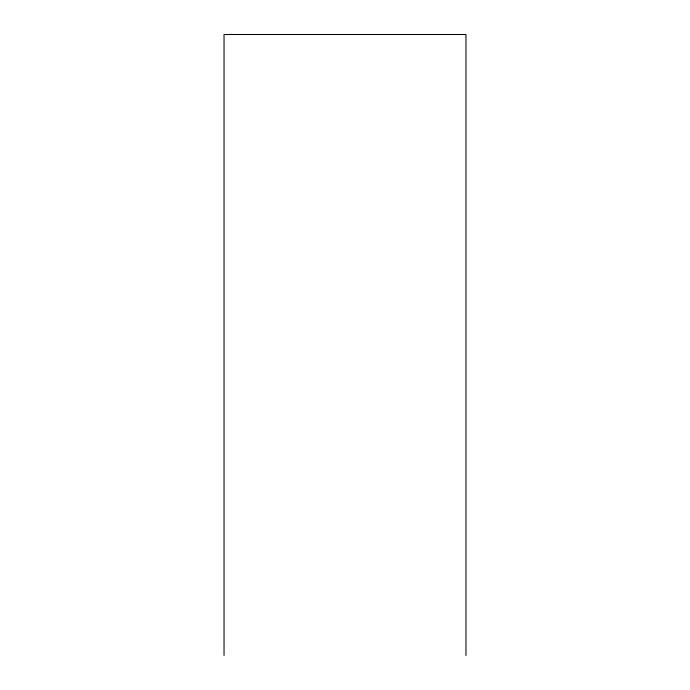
<?xml version="1.0" encoding="UTF-8"?>
<svg xmlns="http://www.w3.org/2000/svg" width="690" height="690" viewBox="0 0 690 690"><rect width="100%" height="100%" fill="white"/><g stroke="black" fill="none" stroke-linecap="round" stroke-linejoin="round"><path stroke-width="1.03" d="M465.966 655.5L465.966 34.5L224.034 34.5L224.034 655.5"/></g></svg>
